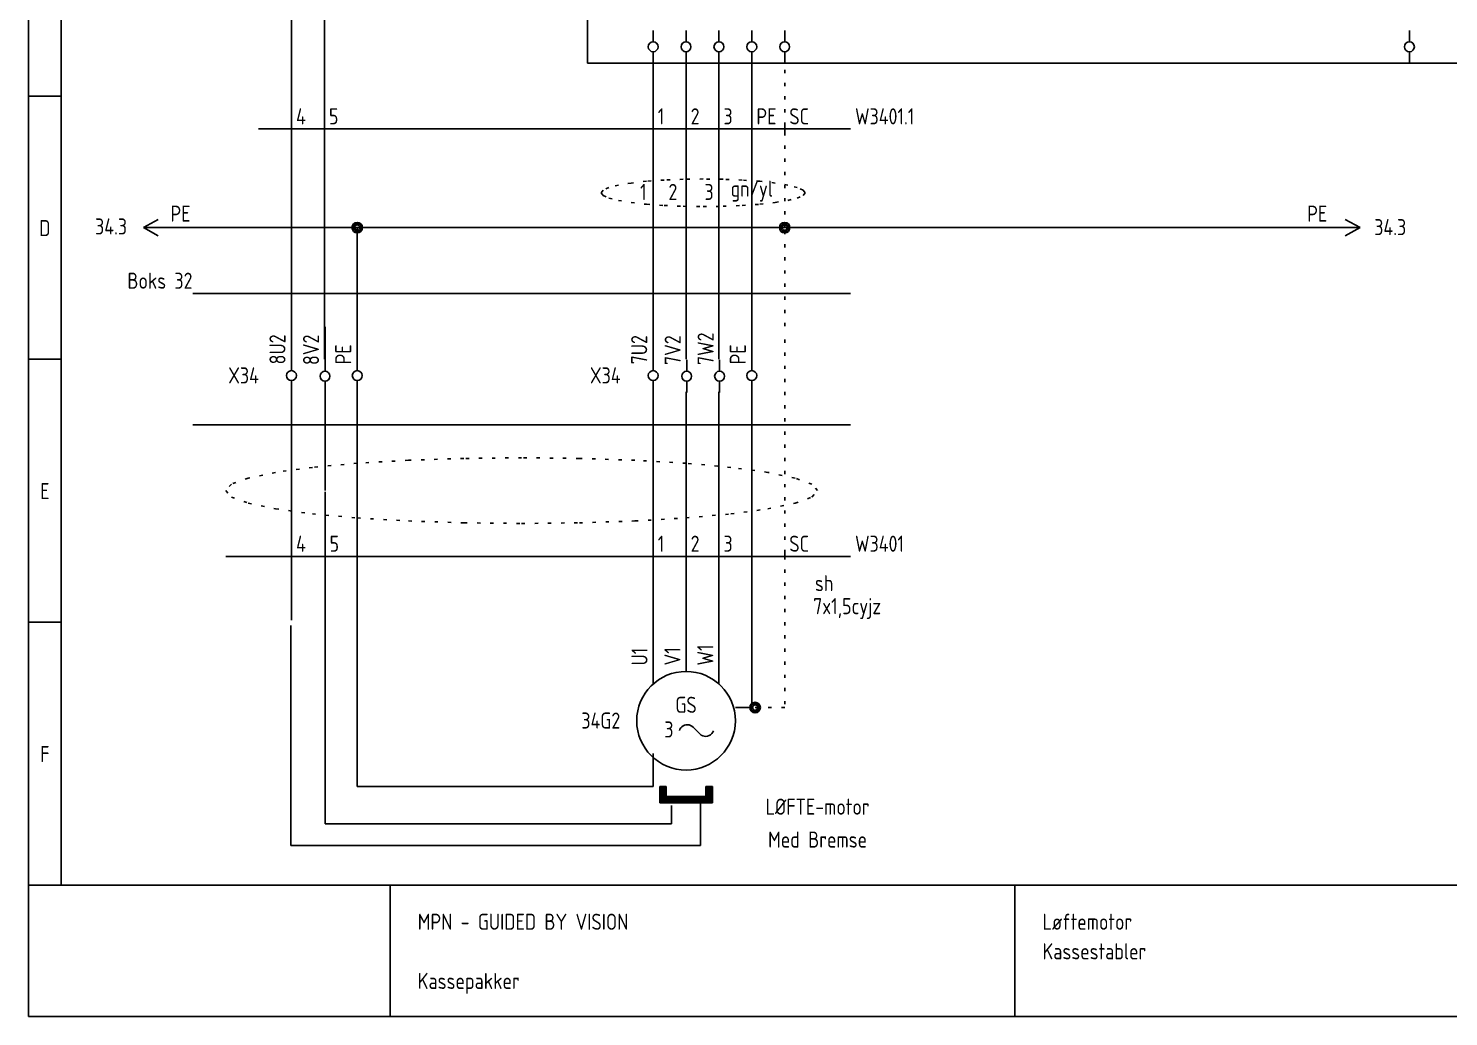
# Model space of a CAD drawing. Extents: x 10 to 410, y 15 to 280.
# Drawn here: x 10 to 226, y 15 to 165.3 of the extents above; entities that cross this region are included whole.
import ezdxf
from ezdxf.enums import TextEntityAlignment as Align

# ---------------------------------------------------------------- set-up
doc = ezdxf.new("R2010")
doc.units = 0
doc.linetypes.add('CADDY_DOT', pattern=[2, 0.5, -1.5])
doc.linetypes.add('CADDY_SOLID', pattern=[0])
doc.layers.get('0').update_dxf_attribs({"linetype": 'CONTINUOUS'})
doc.layers.add('2', color=7, linetype='CONTINUOUS')
doc.styles.add('CADDY_VECTORFONT1P', font='isocp___.ttf', dxfattribs={"width": 0.9})

# ---------------------------------------------------------------- blocks, each defined once
blk = doc.blocks.new('BLK1')
at = {"linetype": 'CADDY_SOLID'}
for p, q in [((10, 15), (10, 280)), ((15, 275), (15, 35)), ((15, 155), (10, 155)), ((10, 115), (15, 115)), ((10, 75), (15, 75)), ((10, 35), (410, 35)), ((10, 35), (15, 35)), ((65, 35), (65, 15)), ((160, 35), (160, 15)), ((410, 15), (10, 15))]:
    blk.add_line(p, q, dxfattribs=at)
at = {"style": 'CADDY_VECTORFONT1P', "width": 0.9}
for s, p in [('D', (12.5, 133.7)), ('E', (12.5, 93.7)), ('F', (12.5, 53.7))]:
    blk.add_text(s, height=2.45, dxfattribs=at).set_placement(p, align=Align.CENTER)
for s, p in [('MPN - GUIDED BY VISION', (69.2, 28.2)), ('Løftemotor', (164.2, 28.2)), ('Kassestabler', (164.2, 23.7)), ('Kassepakker', (69.2, 19.2))]:
    blk.add_text(s, height=2.45, dxfattribs=at).set_placement(p)
blk = doc.blocks.new('BLK7')
at = {"linetype": 'CADDY_SOLID'}
for p, q in [((105, 163.25), (105, 165)), ((105, 160), (105, 161.75))]:
    blk.add_line(p, q, dxfattribs=at)
blk.add_circle((105, 162.5), 0.75, dxfattribs=at)
at = {"style": 'CADDY_VECTORFONT1P', "width": 0.9, "flags": 1}
blk.add_attdef('$TAG160410', (107.6, 164.2), '', height=2.45, rotation=90, dxfattribs=at)
at = {"layer": '2', "style": 'CADDY_VECTORFONT1P', "width": 0.9, "flags": 1}
blk.add_attdef('$TAG160400', (104.1, 164.2), '', height=2.45, rotation=90, dxfattribs=at)
for tag, p in [('$TAG140020', (100.05, 168.3)), ('$TAG140050', (100.05, 164.8)), ('$TAG160010', (100.05, 161.3)), ('$TAG160030', (100.05, 157.8)), ('$TAG160040', (100.05, 152.8))]:
    blk.add_attdef(tag, text='', height=2.45, dxfattribs=at).set_placement(p, align=Align.RIGHT)
blk = doc.blocks.new('BLK8')
at = {"linetype": 'CADDY_SOLID'}
for p, q in [((110, 163.25), (110, 165)), ((110, 160), (110, 161.75))]:
    blk.add_line(p, q, dxfattribs=at)
blk.add_circle((110, 162.5), 0.75, dxfattribs=at)
at = {"style": 'CADDY_VECTORFONT1P', "width": 0.9, "flags": 1}
blk.add_attdef('$TAG160410', (112.6, 164.2), '', height=2.45, rotation=90, dxfattribs=at)
at = {"layer": '2', "style": 'CADDY_VECTORFONT1P', "width": 0.9, "flags": 1}
blk.add_attdef('$TAG160400', (109.1, 164.2), '', height=2.45, rotation=90, dxfattribs=at)
for tag, p in [('$TAG140020', (105.05, 168.3)), ('$TAG140050', (105.05, 164.8)), ('$TAG160010', (105.05, 161.3)), ('$TAG160030', (105.05, 157.8)), ('$TAG160040', (105.05, 152.8))]:
    blk.add_attdef(tag, text='', height=2.45, dxfattribs=at).set_placement(p, align=Align.RIGHT)
blk = doc.blocks.new('BLK9')
at = {"linetype": 'CADDY_SOLID'}
for p, q in [((115, 163.25), (115, 165)), ((115, 160), (115, 161.75))]:
    blk.add_line(p, q, dxfattribs=at)
blk.add_circle((115, 162.5), 0.75, dxfattribs=at)
at = {"style": 'CADDY_VECTORFONT1P', "width": 0.9, "flags": 1}
blk.add_attdef('$TAG160410', (117.6, 164.2), '', height=2.45, rotation=90, dxfattribs=at)
at = {"layer": '2', "style": 'CADDY_VECTORFONT1P', "width": 0.9, "flags": 1}
blk.add_attdef('$TAG160400', (114.1, 164.2), '', height=2.45, rotation=90, dxfattribs=at)
for tag, p in [('$TAG140020', (110.05, 168.3)), ('$TAG140050', (110.05, 164.8)), ('$TAG160010', (110.05, 161.3)), ('$TAG160030', (110.05, 157.8)), ('$TAG160040', (110.05, 152.8))]:
    blk.add_attdef(tag, text='', height=2.45, dxfattribs=at).set_placement(p, align=Align.RIGHT)
blk = doc.blocks.new('BLK10')
at = {"linetype": 'CADDY_SOLID'}
for p, q in [((120, 163.25), (120, 165)), ((120, 160), (120, 161.75))]:
    blk.add_line(p, q, dxfattribs=at)
blk.add_circle((120, 162.5), 0.75, dxfattribs=at)
at = {"style": 'CADDY_VECTORFONT1P', "width": 0.9, "flags": 1}
blk.add_attdef('$TAG160410', (122.6, 164.2), '', height=2.45, rotation=90, dxfattribs=at)
at = {"layer": '2', "style": 'CADDY_VECTORFONT1P', "width": 0.9, "flags": 1}
blk.add_attdef('$TAG160400', (119.1, 164.2), '', height=2.45, rotation=90, dxfattribs=at)
for tag, p in [('$TAG140020', (115.05, 168.3)), ('$TAG140050', (115.05, 164.8)), ('$TAG160010', (115.05, 161.3)), ('$TAG160030', (115.05, 157.8)), ('$TAG160040', (115.05, 152.8))]:
    blk.add_attdef(tag, text='', height=2.45, dxfattribs=at).set_placement(p, align=Align.RIGHT)
blk = doc.blocks.new('BLK18')
at = {"linetype": 'CADDY_SOLID'}
for p, q in [((220, 163.25), (220, 165)), ((220, 160), (220, 161.75))]:
    blk.add_line(p, q, dxfattribs=at)
blk.add_circle((220, 162.5), 0.75, dxfattribs=at)
at = {"style": 'CADDY_VECTORFONT1P', "width": 0.9, "flags": 1}
blk.add_attdef('$TAG160410', (222.6, 164.2), '', height=2.45, rotation=90, dxfattribs=at)
at = {"layer": '2', "style": 'CADDY_VECTORFONT1P', "width": 0.9, "flags": 1}
blk.add_attdef('$TAG160400', (219.1, 164.2), '', height=2.45, rotation=90, dxfattribs=at)
for tag, p in [('$TAG140020', (215.05, 168.3)), ('$TAG140050', (215.05, 164.8)), ('$TAG160010', (215.05, 161.3)), ('$TAG160030', (215.05, 157.8)), ('$TAG160040', (215.05, 152.8))]:
    blk.add_attdef(tag, text='', height=2.45, dxfattribs=at).set_placement(p, align=Align.RIGHT)
blk = doc.blocks.new('BLK33')
at = {"linetype": 'CADDY_SOLID'}
for p, q in [((50, 113.25), (50, 115)), ((50, 110), (50, 111.75))]:
    blk.add_line(p, q, dxfattribs=at)
blk.add_circle((50, 112.5), 0.75, dxfattribs=at)
at = {"style": 'CADDY_VECTORFONT1P', "width": 0.9, "flags": 1}
blk.add_attdef('$TAG160410', (52.6, 114.2), '', height=2.45, rotation=90, dxfattribs=at)
at = {"layer": '2', "style": 'CADDY_VECTORFONT1P', "width": 0.9}
blk.add_attdef('$TAG160400', (49.1, 114.2), '', height=2.45, rotation=90, dxfattribs=at)
at = {"layer": '2', "style": 'CADDY_VECTORFONT1P', "width": 0.9, "flags": 1}
for tag, p in [('$TAG140020', (45.05, 118.3)), ('$TAG140050', (45.05, 114.8)), ('$TAG160030', (45.05, 107.8)), ('$TAG160040', (45.05, 102.8))]:
    blk.add_attdef(tag, text='', height=2.45, dxfattribs=at).set_placement(p, align=Align.RIGHT)
at = {"layer": '2', "style": 'CADDY_VECTORFONT1P', "width": 0.9}
blk.add_attdef('$TAG160010', text='', height=2.45, dxfattribs=at).set_placement((45.05, 111.3), align=Align.RIGHT)
blk = doc.blocks.new('BLK34')
at = {"linetype": 'CADDY_SOLID'}
for p, q in [((55.1, 113.15), (55.1, 114.9)), ((55.1, 109.9), (55.1, 111.65))]:
    blk.add_line(p, q, dxfattribs=at)
blk.add_circle((55.1, 112.4), 0.75, dxfattribs=at)
at = {"style": 'CADDY_VECTORFONT1P', "width": 0.9, "flags": 1}
blk.add_attdef('$TAG160410', (57.7, 114.1), '', height=2.45, rotation=90, dxfattribs=at)
at = {"layer": '2', "style": 'CADDY_VECTORFONT1P', "width": 0.9}
blk.add_attdef('$TAG160400', (54.2, 114.1), '', height=2.45, rotation=90, dxfattribs=at)
at = {"layer": '2', "style": 'CADDY_VECTORFONT1P', "width": 0.9, "flags": 1}
for tag, p in [('$TAG140020', (50.15, 118.2)), ('$TAG140050', (50.15, 114.7)), ('$TAG160010', (50.15, 111.2)), ('$TAG160030', (50.15, 107.7)), ('$TAG160040', (50.15, 102.7))]:
    blk.add_attdef(tag, text='', height=2.45, dxfattribs=at).set_placement(p, align=Align.RIGHT)
blk = doc.blocks.new('BLK35')
at = {"linetype": 'CADDY_SOLID'}
for p, q in [((105, 65.59), (105, 70)), ((110, 67.5), (110, 70)), ((115, 65.59), (115, 70)), ((111.06, 59.04), (112.11, 57.99)), ((106, 47.5), (106, 50)), ((106, 50), (107, 50)), ((107, 49.95), (106, 49.95)), ((106, 49.8), (107, 49.8)), ((107, 50), (107, 48.5)), ((113, 48.5), (113, 50)), ((113, 50), (114, 50)), ((113, 49.95), (114, 49.95)), ((114, 49.8), (113, 49.8)), ((114, 50), (114, 47.5)), ((107, 49.65), (106, 49.65)), ((106, 49.5), (107, 49.5)), ((107, 49.35), (106, 49.35)), ((106, 49.2), (107, 49.2)), ((107, 49.05), (106, 49.05)), ((106, 48.9), (107, 48.9)), ((107, 48.75), (106, 48.75)), ((106, 48.6), (107, 48.6)), ((114, 48.45), (106, 48.45)), ((106, 48.3), (114, 48.3)), ((114, 48.15), (106, 48.15)), ((106, 48), (114, 48)), ((114, 47.85), (106, 47.85)), ((106, 47.7), (114, 47.7)), ((107, 48.5), (113, 48.5)), ((113, 49.65), (114, 49.65)), ((114, 49.5), (113, 49.5)), ((113, 49.35), (114, 49.35)), ((114, 49.2), (113, 49.2)), ((113, 49.05), (114, 49.05)), ((114, 48.9), (113, 48.9)), ((113, 48.75), (114, 48.75)), ((114, 48.6), (113, 48.6)), ((114, 47.5), (106, 47.5))]:
    blk.add_line(p, q, dxfattribs=at)
for points in [[(111.06, 59.04), (110.88, 59.18), (110.68, 59.3), (110.46, 59.37), (110.23, 59.4), (109.99, 59.38), (109.77, 59.32), (109.56, 59.22), (109.37, 59.09), (109.21, 58.91), (109.08, 58.72), (109, 58.5)], [(112.11, 57.99), (112.31, 57.83), (112.53, 57.71), (112.77, 57.64), (113.02, 57.62), (113.27, 57.66), (113.51, 57.74), (113.73, 57.87), (113.91, 58.04), (114.06, 58.24), (114.16, 58.47)]]:
    blk.add_lwpolyline(points, dxfattribs=at)
blk.add_circle((110, 60), 7.5, dxfattribs=at)
at = {"style": 'CADDY_VECTORFONT1P', "width": 0.9}
blk.add_text('GS', height=2.45, dxfattribs=at).set_placement((110, 61.2), align=Align.CENTER)
blk.add_text('3', height=2.45, dxfattribs=at).set_placement((106.7, 57.45))
for tag, p in [('$TAG175000_00', (104.15, 68.4)), ('$TAG175000_02', (114.15, 68.4)), ('$TAG175000_01', (109.15, 68.4))]:
    blk.add_attdef(tag, p, '', height=2.45, rotation=90, dxfattribs=at)
blk.add_attdef('$TAG160010', text='', height=2.45, dxfattribs=at).set_placement((100, 58.8), align=Align.RIGHT)
at = {"style": 'CADDY_VECTORFONT1P', "width": 0.9, "flags": 1}
for tag, p in [('$TAG160030', (100, 55.3)), ('$TAG160040', (100, 51.8))]:
    blk.add_attdef(tag, text='', height=2.45, dxfattribs=at).set_placement(p, align=Align.RIGHT)
blk = doc.blocks.new('BLK36')
at = {"linetype": 'CADDY_SOLID'}
for p, q in [((60, 113.25), (60, 115)), ((60, 110), (60, 111.75))]:
    blk.add_line(p, q, dxfattribs=at)
blk.add_circle((60, 112.5), 0.75, dxfattribs=at)
at = {"style": 'CADDY_VECTORFONT1P', "width": 0.9, "flags": 1}
blk.add_attdef('$TAG160410', (62.6, 114.2), '', height=2.45, rotation=90, dxfattribs=at)
at = {"layer": '2', "style": 'CADDY_VECTORFONT1P', "width": 0.9}
blk.add_attdef('$TAG160400', (59.1, 114.2), '', height=2.45, rotation=90, dxfattribs=at)
at = {"layer": '2', "style": 'CADDY_VECTORFONT1P', "width": 0.9, "flags": 1}
for tag, p in [('$TAG140020', (55.05, 118.3)), ('$TAG140050', (55.05, 114.8)), ('$TAG160010', (55.05, 111.3)), ('$TAG160030', (55.05, 107.8)), ('$TAG160040', (55.05, 102.8))]:
    blk.add_attdef(tag, text='', height=2.45, dxfattribs=at).set_placement(p, align=Align.RIGHT)
blk = doc.blocks.new('BLK38')
at = {"linetype": 'CADDY_SOLID'}
for p, q in [((27.5, 135), (29.75, 136.25)), ((27.5, 135), (29.75, 133.75)), ((30, 135), (27.5, 135))]:
    blk.add_line(p, q, dxfattribs=at)
at = {"style": 'CADDY_VECTORFONT1P', "width": 0.9}
blk.add_attdef('$TAG160010', (31.6, 135.9), '', height=2.45, dxfattribs=at)
blk.add_attdef('$TAG160500', text='', height=2.45, dxfattribs=at).set_placement((25, 133.95), align=Align.RIGHT)
blk = doc.blocks.new('BLK39')
at = {"linetype": 'CADDY_SOLID'}
for p, q in [((212.5, 135), (210.25, 136.25)), ((210, 135), (212.5, 135)), ((212.5, 135), (210.25, 133.75))]:
    blk.add_line(p, q, dxfattribs=at)
at = {"style": 'CADDY_VECTORFONT1P', "width": 0.9}
blk.add_attdef('$TAG160010', text='', height=2.45, dxfattribs=at).set_placement((207.5, 135.9), align=Align.RIGHT)
blk.add_attdef('$TAG160500', (214.65, 133.85), '', height=2.45, dxfattribs=at)
blk = doc.blocks.new('BLK48')
at = {"linetype": 'CADDY_SOLID'}
for p, q in [((105, 113.25), (105, 115)), ((105, 110), (105, 111.75))]:
    blk.add_line(p, q, dxfattribs=at)
blk.add_circle((105, 112.5), 0.75, dxfattribs=at)
at = {"style": 'CADDY_VECTORFONT1P', "width": 0.9, "flags": 1}
blk.add_attdef('$TAG160410', (107.6, 114.2), '', height=2.45, rotation=90, dxfattribs=at)
at = {"layer": '2', "style": 'CADDY_VECTORFONT1P', "width": 0.9}
blk.add_attdef('$TAG160400', (104.1, 114.2), '', height=2.45, rotation=90, dxfattribs=at)
at = {"layer": '2', "style": 'CADDY_VECTORFONT1P', "width": 0.9, "flags": 1}
for tag, p in [('$TAG140020', (100.05, 118.3)), ('$TAG140050', (100.05, 114.8)), ('$TAG160030', (100.05, 107.8)), ('$TAG160040', (100.05, 102.8))]:
    blk.add_attdef(tag, text='', height=2.45, dxfattribs=at).set_placement(p, align=Align.RIGHT)
at = {"layer": '2', "style": 'CADDY_VECTORFONT1P', "width": 0.9}
blk.add_attdef('$TAG160010', text='', height=2.45, dxfattribs=at).set_placement((100.05, 111.3), align=Align.RIGHT)
blk = doc.blocks.new('BLK49')
at = {"linetype": 'CADDY_SOLID'}
for p, q in [((110.1, 113.15), (110.1, 114.9)), ((110.1, 109.9), (110.1, 111.65))]:
    blk.add_line(p, q, dxfattribs=at)
blk.add_circle((110.1, 112.4), 0.75, dxfattribs=at)
at = {"style": 'CADDY_VECTORFONT1P', "width": 0.9, "flags": 1}
blk.add_attdef('$TAG160410', (112.7, 114.1), '', height=2.45, rotation=90, dxfattribs=at)
at = {"layer": '2', "style": 'CADDY_VECTORFONT1P', "width": 0.9}
blk.add_attdef('$TAG160400', (109.2, 114.1), '', height=2.45, rotation=90, dxfattribs=at)
at = {"layer": '2', "style": 'CADDY_VECTORFONT1P', "width": 0.9, "flags": 1}
for tag, p in [('$TAG140020', (105.15, 118.2)), ('$TAG140050', (105.15, 114.7)), ('$TAG160010', (105.15, 111.2)), ('$TAG160030', (105.15, 107.7)), ('$TAG160040', (105.15, 102.7))]:
    blk.add_attdef(tag, text='', height=2.45, dxfattribs=at).set_placement(p, align=Align.RIGHT)
blk = doc.blocks.new('BLK50')
at = {"linetype": 'CADDY_SOLID'}
for p, q in [((115.1, 113.15), (115.1, 114.9)), ((115.1, 109.9), (115.1, 111.65))]:
    blk.add_line(p, q, dxfattribs=at)
blk.add_circle((115.1, 112.4), 0.75, dxfattribs=at)
at = {"style": 'CADDY_VECTORFONT1P', "width": 0.9, "flags": 1}
blk.add_attdef('$TAG160410', (117.7, 114.1), '', height=2.45, rotation=90, dxfattribs=at)
at = {"layer": '2', "style": 'CADDY_VECTORFONT1P', "width": 0.9}
blk.add_attdef('$TAG160400', (114.2, 114.1), '', height=2.45, rotation=90, dxfattribs=at)
at = {"layer": '2', "style": 'CADDY_VECTORFONT1P', "width": 0.9, "flags": 1}
for tag, p in [('$TAG140020', (110.15, 118.2)), ('$TAG140050', (110.15, 114.7)), ('$TAG160010', (110.15, 111.2)), ('$TAG160030', (110.15, 107.7)), ('$TAG160040', (110.15, 102.7))]:
    blk.add_attdef(tag, text='', height=2.45, dxfattribs=at).set_placement(p, align=Align.RIGHT)
blk = doc.blocks.new('BLK51')
at = {"linetype": 'CADDY_SOLID'}
blk.add_line((50, 85.5), (50, 84.5), dxfattribs=at)
at = {"style": 'CADDY_VECTORFONT1P', "width": 0.9}
blk.add_attdef('$TAG160210', (50.7, 85.7), '', height=2.45, dxfattribs=at)
at = {"style": 'CADDY_VECTORFONT1P', "width": 0.9, "flags": 1}
for tag, p in [('$TAG160010', (135.7, 85.7)), ('$TAG160220', (50.7, 80.7)), ('$TAG160030', (135.7, 80.7)), ('$TAG160230', (50.7, 75.7)), ('$TAG160200', (135.7, 75.7)), ('$TAG160040', (135.7, 70.7)), ('$TAG160101', (135.7, 65.7))]:
    blk.add_attdef(tag, p, '', height=2.45, dxfattribs=at)
blk = doc.blocks.new('BLK52')
at = {"linetype": 'CADDY_SOLID'}
blk.add_line((55.1, 85.5), (55.1, 84.5), dxfattribs=at)
at = {"style": 'CADDY_VECTORFONT1P', "width": 0.9}
blk.add_attdef('$TAG160210', (55.8, 85.7), '', height=2.45, dxfattribs=at)
at = {"style": 'CADDY_VECTORFONT1P', "width": 0.9, "flags": 1}
for tag, p in [('$TAG160010', (135.7, 85.7)), ('$TAG160220', (55.8, 80.7)), ('$TAG160030', (135.7, 80.7)), ('$TAG160230', (55.8, 75.7)), ('$TAG160200', (135.7, 75.7)), ('$TAG160040', (135.7, 70.7)), ('$TAG160101', (135.7, 65.7))]:
    blk.add_attdef(tag, p, '', height=2.45, dxfattribs=at)
blk = doc.blocks.new('BLK53')
at = {"linetype": 'CADDY_SOLID'}
blk.add_line((60, 85.5), (60, 84.5), dxfattribs=at)
at = {"style": 'CADDY_VECTORFONT1P', "width": 0.9, "flags": 1}
for tag, p in [('$TAG160210', (60.7, 85.7)), ('$TAG160010', (135.7, 85.7)), ('$TAG160220', (60.7, 80.7)), ('$TAG160030', (135.7, 80.7)), ('$TAG160230', (60.7, 75.7)), ('$TAG160200', (135.7, 75.7)), ('$TAG160040', (135.7, 70.7)), ('$TAG160101', (135.7, 65.7))]:
    blk.add_attdef(tag, p, '', height=2.45, dxfattribs=at)
blk = doc.blocks.new('BLK54')
at = {"linetype": 'CADDY_SOLID'}
blk.add_line((105, 85.5), (105, 84.5), dxfattribs=at)
at = {"style": 'CADDY_VECTORFONT1P', "width": 0.9}
blk.add_attdef('$TAG160210', (105.7, 85.7), '', height=2.45, dxfattribs=at)
at = {"style": 'CADDY_VECTORFONT1P', "width": 0.9, "flags": 1}
for tag, p in [('$TAG160010', (135.7, 85.7)), ('$TAG160220', (105.7, 80.7)), ('$TAG160030', (135.7, 80.7)), ('$TAG160230', (105.7, 75.7)), ('$TAG160200', (135.7, 75.7)), ('$TAG160040', (135.7, 70.7)), ('$TAG160101', (135.7, 65.7))]:
    blk.add_attdef(tag, p, '', height=2.45, dxfattribs=at)
blk = doc.blocks.new('BLK55')
at = {"linetype": 'CADDY_SOLID'}
blk.add_line((110, 85.5), (110, 84.5), dxfattribs=at)
at = {"style": 'CADDY_VECTORFONT1P', "width": 0.9}
blk.add_attdef('$TAG160210', (110.7, 85.7), '', height=2.45, dxfattribs=at)
at = {"style": 'CADDY_VECTORFONT1P', "width": 0.9, "flags": 1}
for tag, p in [('$TAG160010', (135.7, 85.7)), ('$TAG160220', (110.7, 80.7)), ('$TAG160030', (135.7, 80.7)), ('$TAG160230', (110.7, 75.7)), ('$TAG160200', (135.7, 75.7)), ('$TAG160040', (135.7, 70.7)), ('$TAG160101', (135.7, 65.7))]:
    blk.add_attdef(tag, p, '', height=2.45, dxfattribs=at)
blk = doc.blocks.new('BLK56')
at = {"linetype": 'CADDY_SOLID'}
blk.add_line((115, 85.5), (115, 84.5), dxfattribs=at)
at = {"style": 'CADDY_VECTORFONT1P', "width": 0.9}
blk.add_attdef('$TAG160210', (115.7, 85.7), '', height=2.45, dxfattribs=at)
at = {"style": 'CADDY_VECTORFONT1P', "width": 0.9, "flags": 1}
for tag, p in [('$TAG160010', (135.7, 85.7)), ('$TAG160220', (115.7, 80.7)), ('$TAG160030', (135.7, 80.7)), ('$TAG160230', (115.7, 75.7)), ('$TAG160200', (135.7, 75.7)), ('$TAG160040', (135.7, 70.7)), ('$TAG160101', (135.7, 65.7))]:
    blk.add_attdef(tag, p, '', height=2.45, dxfattribs=at)
blk = doc.blocks.new('BLK57')
at = {"linetype": 'CADDY_SOLID'}
blk.add_line((120, 85.5), (120, 84.5), dxfattribs=at)
at = {"style": 'CADDY_VECTORFONT1P', "width": 0.9, "flags": 1}
for tag, p in [('$TAG160210', (120.7, 85.7)), ('$TAG160010', (135.7, 85.7)), ('$TAG160220', (120.7, 80.7)), ('$TAG160030', (135.7, 80.7)), ('$TAG160230', (120.7, 75.7)), ('$TAG160200', (135.7, 75.7)), ('$TAG160040', (135.7, 70.7)), ('$TAG160101', (135.7, 65.7))]:
    blk.add_attdef(tag, p, '', height=2.45, dxfattribs=at)
blk = doc.blocks.new('BLK58')
at = {"linetype": 'CADDY_SOLID'}
blk.add_line((125, 85.5), (125, 84.5), dxfattribs=at)
at = {"style": 'CADDY_VECTORFONT1P', "width": 0.9}
for tag, p in [('$TAG160210', (125.7, 85.7)), ('$TAG160010', (135.7, 85.7)), ('$TAG160030', (135.7, 80.7)), ('$TAG160200', (135.7, 75.7))]:
    blk.add_attdef(tag, p, '', height=2.45, dxfattribs=at)
at = {"style": 'CADDY_VECTORFONT1P', "width": 0.9, "flags": 1}
for tag, p in [('$TAG160220', (125.7, 80.7)), ('$TAG160230', (125.7, 75.7)), ('$TAG160040', (135.7, 70.7)), ('$TAG160101', (135.7, 65.7))]:
    blk.add_attdef(tag, p, '', height=2.45, dxfattribs=at)
blk = doc.blocks.new('BLK59')
at = {"linetype": 'CADDY_SOLID'}
for p, q in [((120, 113.25), (120, 115)), ((120, 110), (120, 111.75))]:
    blk.add_line(p, q, dxfattribs=at)
blk.add_circle((120, 112.5), 0.75, dxfattribs=at)
at = {"style": 'CADDY_VECTORFONT1P', "width": 0.9, "flags": 1}
blk.add_attdef('$TAG160410', (122.6, 114.2), '', height=2.45, rotation=90, dxfattribs=at)
at = {"layer": '2', "style": 'CADDY_VECTORFONT1P', "width": 0.9}
blk.add_attdef('$TAG160400', (119.1, 114.2), '', height=2.45, rotation=90, dxfattribs=at)
at = {"layer": '2', "style": 'CADDY_VECTORFONT1P', "width": 0.9, "flags": 1}
for tag, p in [('$TAG140020', (115.05, 118.3)), ('$TAG140050', (115.05, 114.8)), ('$TAG160010', (115.05, 111.3)), ('$TAG160030', (115.05, 107.8)), ('$TAG160040', (115.05, 102.8))]:
    blk.add_attdef(tag, text='', height=2.45, dxfattribs=at).set_placement(p, align=Align.RIGHT)
blk = doc.blocks.new('BLK61')
at = {"linetype": 'CADDY_SOLID'}
for p, q in [((125, 163.25), (125, 165)), ((125, 160), (125, 161.75))]:
    blk.add_line(p, q, dxfattribs=at)
blk.add_circle((125, 162.5), 0.75, dxfattribs=at)
at = {"style": 'CADDY_VECTORFONT1P', "width": 0.9, "flags": 1}
blk.add_attdef('$TAG160410', (127.6, 164.2), '', height=2.45, rotation=90, dxfattribs=at)
at = {"layer": '2', "style": 'CADDY_VECTORFONT1P', "width": 0.9, "flags": 1}
blk.add_attdef('$TAG160400', (124.1, 164.2), '', height=2.45, rotation=90, dxfattribs=at)
for tag, p in [('$TAG140020', (120.05, 168.3)), ('$TAG140050', (120.05, 164.8)), ('$TAG160010', (120.05, 161.3)), ('$TAG160030', (120.05, 157.8)), ('$TAG160040', (120.05, 152.8))]:
    blk.add_attdef(tag, text='', height=2.45, dxfattribs=at).set_placement(p, align=Align.RIGHT)
blk = doc.blocks.new('BLK62')
at = {"linetype": 'CADDY_SOLID'}
blk.add_line((50, 150.5), (50, 149.5), dxfattribs=at)
at = {"style": 'CADDY_VECTORFONT1P', "width": 0.9}
blk.add_attdef('$TAG160210', (50.7, 150.7), '', height=2.45, dxfattribs=at)
at = {"style": 'CADDY_VECTORFONT1P', "width": 0.9, "flags": 1}
for tag, p in [('$TAG160010', (135.7, 150.7)), ('$TAG160220', (50.7, 145.7)), ('$TAG160030', (135.7, 145.7)), ('$TAG160230', (50.7, 140.7)), ('$TAG160200', (135.7, 140.7)), ('$TAG160040', (135.7, 135.7)), ('$TAG160101', (135.7, 130.7))]:
    blk.add_attdef(tag, p, '', height=2.45, dxfattribs=at)
blk = doc.blocks.new('BLK63')
at = {"linetype": 'CADDY_SOLID'}
blk.add_line((55, 150.5), (55, 149.5), dxfattribs=at)
at = {"style": 'CADDY_VECTORFONT1P', "width": 0.9}
blk.add_attdef('$TAG160210', (55.7, 150.7), '', height=2.45, dxfattribs=at)
at = {"style": 'CADDY_VECTORFONT1P', "width": 0.9, "flags": 1}
for tag, p in [('$TAG160010', (135.7, 150.7)), ('$TAG160220', (55.7, 145.7)), ('$TAG160030', (135.7, 145.7)), ('$TAG160230', (55.7, 140.7)), ('$TAG160200', (135.7, 140.7)), ('$TAG160040', (135.7, 135.7)), ('$TAG160101', (135.7, 130.7))]:
    blk.add_attdef(tag, p, '', height=2.45, dxfattribs=at)
blk = doc.blocks.new('BLK64')
at = {"linetype": 'CADDY_SOLID'}
blk.add_line((105, 150.5), (105, 149.5), dxfattribs=at)
at = {"style": 'CADDY_VECTORFONT1P', "width": 0.9}
blk.add_attdef('$TAG160210', (105.7, 150.7), '', height=2.45, dxfattribs=at)
at = {"style": 'CADDY_VECTORFONT1P', "width": 0.9, "flags": 1}
for tag, p in [('$TAG160010', (135.7, 150.7)), ('$TAG160220', (105.7, 145.7)), ('$TAG160030', (135.7, 145.7)), ('$TAG160230', (105.7, 140.7)), ('$TAG160200', (135.7, 140.7)), ('$TAG160040', (135.7, 135.7)), ('$TAG160101', (135.7, 130.7))]:
    blk.add_attdef(tag, p, '', height=2.45, dxfattribs=at)
blk = doc.blocks.new('BLK65')
at = {"linetype": 'CADDY_SOLID'}
blk.add_line((110, 150.5), (110, 149.5), dxfattribs=at)
at = {"style": 'CADDY_VECTORFONT1P', "width": 0.9}
blk.add_attdef('$TAG160210', (110.7, 150.7), '', height=2.45, dxfattribs=at)
at = {"style": 'CADDY_VECTORFONT1P', "width": 0.9, "flags": 1}
for tag, p in [('$TAG160010', (135.7, 150.7)), ('$TAG160220', (110.7, 145.7)), ('$TAG160030', (135.7, 145.7)), ('$TAG160230', (110.7, 140.7)), ('$TAG160200', (135.7, 140.7)), ('$TAG160040', (135.7, 135.7)), ('$TAG160101', (135.7, 130.7))]:
    blk.add_attdef(tag, p, '', height=2.45, dxfattribs=at)
blk = doc.blocks.new('BLK66')
at = {"linetype": 'CADDY_SOLID'}
blk.add_line((115, 150.5), (115, 149.5), dxfattribs=at)
at = {"style": 'CADDY_VECTORFONT1P', "width": 0.9}
blk.add_attdef('$TAG160210', (115.7, 150.7), '', height=2.45, dxfattribs=at)
at = {"style": 'CADDY_VECTORFONT1P', "width": 0.9, "flags": 1}
for tag, p in [('$TAG160010', (135.7, 150.7)), ('$TAG160220', (115.7, 145.7)), ('$TAG160030', (135.7, 145.7)), ('$TAG160230', (115.7, 140.7)), ('$TAG160200', (135.7, 140.7)), ('$TAG160040', (135.7, 135.7)), ('$TAG160101', (135.7, 130.7))]:
    blk.add_attdef(tag, p, '', height=2.45, dxfattribs=at)
blk = doc.blocks.new('BLK67')
at = {"linetype": 'CADDY_SOLID'}
blk.add_line((120, 150.5), (120, 149.5), dxfattribs=at)
at = {"style": 'CADDY_VECTORFONT1P', "width": 0.9}
blk.add_attdef('$TAG160210', (120.7, 150.7), '', height=2.45, dxfattribs=at)
at = {"style": 'CADDY_VECTORFONT1P', "width": 0.9, "flags": 1}
for tag, p in [('$TAG160010', (135.7, 150.7)), ('$TAG160220', (120.7, 145.7)), ('$TAG160030', (135.7, 145.7)), ('$TAG160230', (120.7, 140.7)), ('$TAG160200', (135.7, 140.7)), ('$TAG160040', (135.7, 135.7)), ('$TAG160101', (135.7, 130.7))]:
    blk.add_attdef(tag, p, '', height=2.45, dxfattribs=at)
blk = doc.blocks.new('BLK68')
at = {"linetype": 'CADDY_SOLID'}
blk.add_line((125, 150.5), (125, 149.5), dxfattribs=at)
at = {"style": 'CADDY_VECTORFONT1P', "width": 0.9}
for tag, p in [('$TAG160210', (125.7, 150.7)), ('$TAG160010', (135.7, 150.7)), ('$TAG160030', (135.7, 145.7)), ('$TAG160200', (135.7, 140.7))]:
    blk.add_attdef(tag, p, '', height=2.45, dxfattribs=at)
at = {"style": 'CADDY_VECTORFONT1P', "width": 0.9, "flags": 1}
for tag, p in [('$TAG160220', (125.7, 145.7)), ('$TAG160230', (125.7, 140.7)), ('$TAG160040', (135.7, 135.7)), ('$TAG160101', (135.7, 130.7))]:
    blk.add_attdef(tag, p, '', height=2.45, dxfattribs=at)

msp = doc.modelspace()

# ---------------------------------------------------------------- linework, layer by layer
at = {"linetype": 'CADDY_SOLID'}
for p, q in [((55, 150.5), (55, 205)), ((95, 160), (95, 190)), ((50, 150.5), (50, 170)), ((100, 160), (95, 160)), ((260, 160), (100, 160)), ((105, 150.5), (105, 160)), ((110, 150.5), (110, 160)), ((115, 150.5), (115, 160)), ((120, 150.5), (120, 160)), ((45, 150), (135, 150)), ((50, 115), (50, 149.5)), ((55, 115), (55, 149.5)), ((105, 115), (105, 149.5)), ((110, 115), (110, 149.5)), ((115, 115), (115, 149.5)), ((120, 115), (120, 149.5)), ((30, 135), (60, 135)), ((60, 135), (125, 135)), ((60, 115), (60, 135)), ((125, 135), (210, 135)), ((35, 125), (135, 125)), ((55.1, 114.9), (55.1, 119.9)), ((50, 95), (50, 110)), ((55.1, 95), (55.1, 109.9)), ((60, 85.5), (60, 110)), ((105, 85.5), (105, 110)), ((110, 85.5), (110, 110)), ((115, 85.5), (115, 110)), ((120, 85.5), (120, 110)), ((35, 105), (135, 105)), ((50, 85.5), (50, 95.7)), ((55.1, 85.5), (55.1, 94.8)), ((40, 85), (135, 85)), ((50, 75.3), (50, 84.5)), ((55.1, 44.3), (55.1, 84.5)), ((60, 50), (60, 84.5)), ((105, 70), (105, 84.5)), ((110, 74.5), (110, 84.5)), ((115, 74.5), (115, 84.5)), ((120, 62), (120, 84.5)), ((49.9, 41), (49.9, 74.5)), ((105, 74.5), (105, 74.5)), ((110, 74.5), (110, 74.5)), ((110, 70), (110, 74.5)), ((115, 74.5), (115, 74.5)), ((115, 70), (115, 74.5)), ((120, 74.5), (120, 74.5)), ((117.5, 62), (120, 62)), ((105, 50), (105, 55)), ((60, 50), (105, 50)), ((107.8, 47.1), (107.8, 44.3)), ((112.2, 41), (112.2, 47.4)), ((107.8, 44.3), (55.1, 44.3)), ((49.9, 41), (112.2, 41))]:
    msp.add_line(p, q, dxfattribs=at)
at = {"linetype": 'CADDY_DOT'}
for p, q in [((125, 150.5), (125, 160)), ((125, 135), (125, 149.5)), ((125, 120), (125, 135)), ((125, 85.5), (125, 118.5)), ((125, 62.5), (125, 84.5)), ((120.5, 62), (125.5, 62))]:
    msp.add_line(p, q, dxfattribs=at)
for points in [[(128.1, 140.3), (127.8, 140.71), (126.92, 141.1), (125.49, 141.47), (123.56, 141.78), (121.21, 142.05), (118.53, 142.24), (115.62, 142.36), (112.6, 142.4), (109.58, 142.36), (106.67, 142.24), (103.99, 142.05), (101.64, 141.78), (99.71, 141.47), (98.28, 141.1), (97.4, 140.71), (97.1, 140.3), (97.4, 139.89), (98.28, 139.5), (99.71, 139.13), (101.64, 138.82), (103.99, 138.55), (106.67, 138.36), (109.58, 138.24), (112.6, 138.2), (115.62, 138.24), (118.53, 138.36), (121.21, 138.55), (123.56, 138.82), (125.49, 139.13), (126.92, 139.5), (127.8, 139.89)], [(130, 95), (129.14, 95.98), (126.57, 96.91), (122.42, 97.78), (116.82, 98.54), (110, 99.16), (102.22, 99.62), (93.78, 99.9), (85, 100), (76.22, 99.9), (67.78, 99.62), (60, 99.16), (53.18, 98.54), (47.58, 97.78), (43.43, 96.91), (40.86, 95.98), (40, 95), (40.86, 94.02), (43.43, 93.09), (47.58, 92.22), (53.18, 91.46), (60, 90.84), (67.78, 90.38), (76.22, 90.1), (85, 90), (93.78, 90.1), (102.22, 90.38), (110, 90.84), (116.82, 91.46), (122.42, 92.22), (126.57, 93.09), (129.14, 94.02)]]:
    msp.add_lwpolyline(points, close=True, dxfattribs=at)
for centre, radius in [((60, 135), 0.8), ((60, 135), 0.6), ((60, 135), 0.4), ((125, 135), 0.8), ((125, 135), 0.6), ((125, 135), 0.4), ((120.5, 62), 0.8), ((120.5, 62), 0.6), ((120.5, 62), 0.4)]:
    msp.add_circle(centre, radius)

# ---------------------------------------------------------------- block references
for name in ['BLK1', 'BLK7', 'BLK8', 'BLK9', 'BLK10', 'BLK61', 'BLK18', 'BLK53', 'BLK57']:
    msp.add_blockref(name, (0, 0, 1))
ref = msp.add_blockref('BLK62', (0, 0, 1))
ref.add_attrib('$TAG160210', '4', (50.7, 150.7), dxfattribs={"height": 2.45, "style": 'CADDY_VECTORFONT1P', "width": 0.9})
ref = msp.add_blockref('BLK63', (0, 0, 1))
ref.add_attrib('$TAG160210', '5', (55.7, 150.7), dxfattribs={"height": 2.45, "style": 'CADDY_VECTORFONT1P', "width": 0.9})
ref = msp.add_blockref('BLK64', (0, 0, 1))
ref.add_attrib('$TAG160210', '1', (105.7, 150.7), dxfattribs={"height": 2.45, "style": 'CADDY_VECTORFONT1P', "width": 0.9})
ref = msp.add_blockref('BLK65', (0, 0, 1))
ref.add_attrib('$TAG160210', '2', (110.7, 150.7), dxfattribs={"height": 2.45, "style": 'CADDY_VECTORFONT1P', "width": 0.9})
ref = msp.add_blockref('BLK66', (0, 0, 1))
ref.add_attrib('$TAG160210', '3', (115.7, 150.7), dxfattribs={"height": 2.45, "style": 'CADDY_VECTORFONT1P', "width": 0.9})
ref = msp.add_blockref('BLK67', (0, 0, 1))
ref.add_attrib('$TAG160210', 'PE', (120.7, 150.7), dxfattribs={"height": 2.45, "style": 'CADDY_VECTORFONT1P', "width": 0.9})
ref = msp.add_blockref('BLK68', (0, 0, 1))
ref.add_attrib('$TAG160010', 'W3401.1', (135.7, 150.7), dxfattribs={"height": 2.45, "style": 'CADDY_VECTORFONT1P', "width": 0.9})
ref.add_attrib('$TAG160210', 'SC', (125.7, 150.7), dxfattribs={"height": 2.45, "style": 'CADDY_VECTORFONT1P', "width": 0.9})
ref = msp.add_blockref('BLK38', (0, 0, 1))
ref.add_attrib('$TAG160010', 'PE', (31.6, 135.9), dxfattribs={"height": 2.45, "style": 'CADDY_VECTORFONT1P', "width": 0.9})
ref.add_attrib('$TAG160500', '34.3', dxfattribs={"height": 2.45, "style": 'CADDY_VECTORFONT1P', "width": 0.9}).set_placement((25, 133.95), align=Align.RIGHT)
ref = msp.add_blockref('BLK39', (0, 0, 1))
ref.add_attrib('$TAG160010', 'PE', dxfattribs={"height": 2.45, "style": 'CADDY_VECTORFONT1P', "width": 0.9}).set_placement((207.5, 135.9), align=Align.RIGHT)
ref.add_attrib('$TAG160500', '34.3', (214.65, 133.85), dxfattribs={"height": 2.45, "style": 'CADDY_VECTORFONT1P', "width": 0.9})
ref = msp.add_blockref('BLK50', (0, 0, 1))
ref.add_attrib('$TAG160400', '7W2', (114.2, 114.1), dxfattribs={"layer": '2', "height": 2.45, "rotation": 90, "style": 'CADDY_VECTORFONT1P', "width": 0.9})
ref = msp.add_blockref('BLK33', (0, 0, 1))
ref.add_attrib('$TAG160010', 'X34', dxfattribs={"layer": '2', "height": 2.45, "style": 'CADDY_VECTORFONT1P', "width": 0.9}).set_placement((45.05, 111.3), align=Align.RIGHT)
ref.add_attrib('$TAG160400', '8U2', (49.1, 114.2), dxfattribs={"layer": '2', "height": 2.45, "rotation": 90, "style": 'CADDY_VECTORFONT1P', "width": 0.9})
ref = msp.add_blockref('BLK34', (0, 0, 1))
ref.add_attrib('$TAG160400', '8V2', (54.2, 114.1), dxfattribs={"layer": '2', "height": 2.45, "rotation": 90, "style": 'CADDY_VECTORFONT1P', "width": 0.9})
ref = msp.add_blockref('BLK36', (0, 0, 1))
ref.add_attrib('$TAG160400', 'PE', (59.1, 114.2), dxfattribs={"layer": '2', "height": 2.45, "rotation": 90, "style": 'CADDY_VECTORFONT1P', "width": 0.9})
ref = msp.add_blockref('BLK48', (0, 0, 1))
ref.add_attrib('$TAG160010', 'X34', dxfattribs={"layer": '2', "height": 2.45, "style": 'CADDY_VECTORFONT1P', "width": 0.9}).set_placement((100.05, 111.3), align=Align.RIGHT)
ref.add_attrib('$TAG160400', '7U2', (104.1, 114.2), dxfattribs={"layer": '2', "height": 2.45, "rotation": 90, "style": 'CADDY_VECTORFONT1P', "width": 0.9})
ref = msp.add_blockref('BLK49', (0, 0, 1))
ref.add_attrib('$TAG160400', '7V2', (109.2, 114.1), dxfattribs={"layer": '2', "height": 2.45, "rotation": 90, "style": 'CADDY_VECTORFONT1P', "width": 0.9})
ref = msp.add_blockref('BLK59', (0, 0, 1))
ref.add_attrib('$TAG160400', 'PE', (119.1, 114.2), dxfattribs={"layer": '2', "height": 2.45, "rotation": 90, "style": 'CADDY_VECTORFONT1P', "width": 0.9})
ref = msp.add_blockref('BLK51', (0, 0, 1))
ref.add_attrib('$TAG160210', '4', (50.7, 85.7), dxfattribs={"height": 2.45, "style": 'CADDY_VECTORFONT1P', "width": 0.9})
ref = msp.add_blockref('BLK52', (0, 0, 1))
ref.add_attrib('$TAG160210', '5', (55.8, 85.7), dxfattribs={"height": 2.45, "style": 'CADDY_VECTORFONT1P', "width": 0.9})
ref = msp.add_blockref('BLK54', (0, 0, 1))
ref.add_attrib('$TAG160210', '1', (105.7, 85.7), dxfattribs={"height": 2.45, "style": 'CADDY_VECTORFONT1P', "width": 0.9})
ref = msp.add_blockref('BLK55', (0, 0, 1))
ref.add_attrib('$TAG160210', '2', (110.7, 85.7), dxfattribs={"height": 2.45, "style": 'CADDY_VECTORFONT1P', "width": 0.9})
ref = msp.add_blockref('BLK56', (0, 0, 1))
ref.add_attrib('$TAG160210', '3', (115.7, 85.7), dxfattribs={"height": 2.45, "style": 'CADDY_VECTORFONT1P', "width": 0.9})
ref = msp.add_blockref('BLK58', (0, 0, 1))
ref.add_attrib('$TAG160010', 'W3401', (135.7, 85.7), dxfattribs={"height": 2.45, "style": 'CADDY_VECTORFONT1P', "width": 0.9})
ref.add_attrib('$TAG160210', 'SC', (125.7, 85.7), dxfattribs={"height": 2.45, "style": 'CADDY_VECTORFONT1P', "width": 0.9})
ref = msp.add_blockref('BLK35', (0, 0, 1))
ref.add_attrib('$TAG160010', '34G2', dxfattribs={"height": 2.45, "style": 'CADDY_VECTORFONT1P', "width": 0.9}).set_placement((100, 58.8), align=Align.RIGHT)
ref.add_attrib('$TAG175000_00', 'U1', (104.15, 68.4), dxfattribs={"height": 2.45, "rotation": 90, "style": 'CADDY_VECTORFONT1P', "width": 0.9})
ref.add_attrib('$TAG175000_01', 'V1', (109.15, 68.4), dxfattribs={"height": 2.45, "rotation": 90, "style": 'CADDY_VECTORFONT1P', "width": 0.9})
ref.add_attrib('$TAG175000_02', 'W1', (114.15, 68.4), dxfattribs={"height": 2.45, "rotation": 90, "style": 'CADDY_VECTORFONT1P', "width": 0.9})

# ---------------------------------------------------------------- texts
at = {"style": 'CADDY_VECTORFONT1P', "width": 0.9}
for s, p in [('1', (103.5, 139.2)), ('2', (108, 139.2)), ('3', (113.5, 139.2)), ('gn/yl', (120, 139.7)), ('Boks 32', (30, 125.7)), ('sh', (131, 79.7)), ('7x1,5cyjz', (134.5, 76.2)), ('LØFTE-motor', (130, 45.7)), ('Med Bremse', (130, 40.7))]:
    msp.add_text(s, height=2.45, dxfattribs=at).set_placement(p, align=Align.CENTER)

doc.saveas('drawing.dxf')
